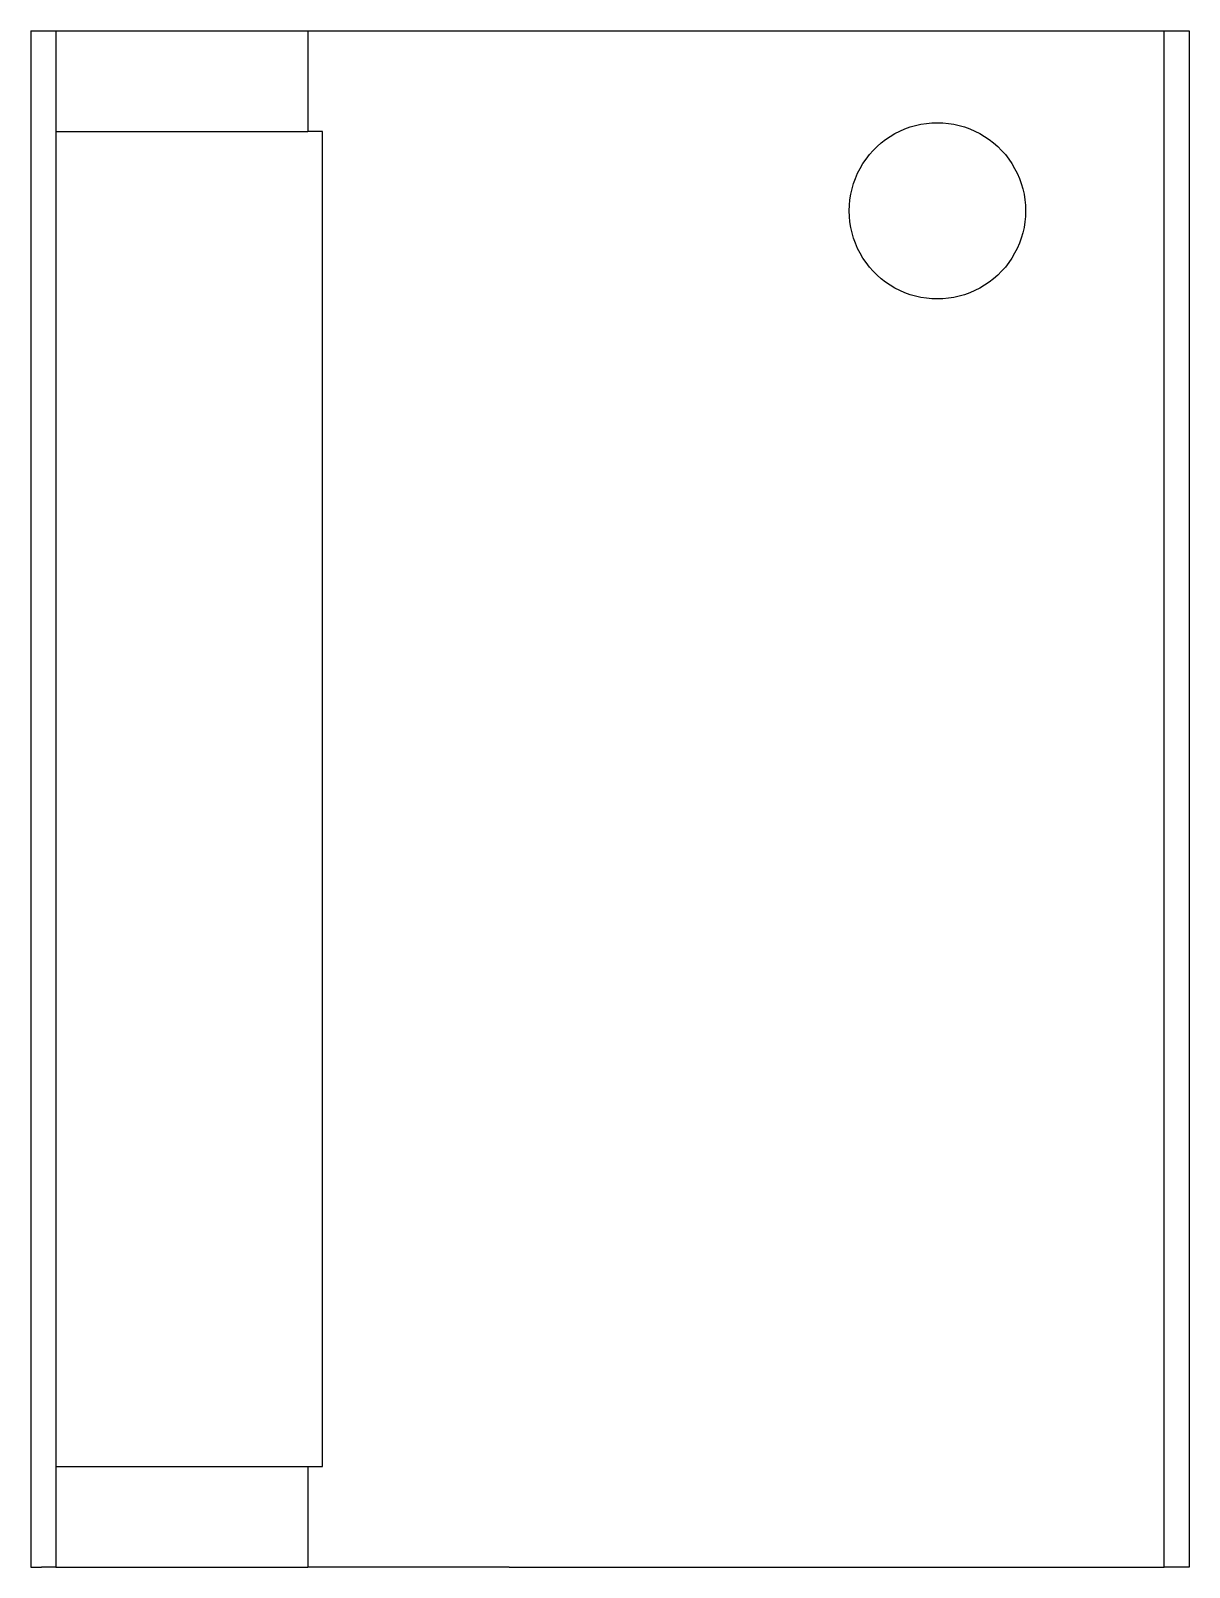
# Model space of a CAD drawing. Header units: metres. Extents: x -46 to 0, y 0 to 61.
import ezdxf

# ---------------------------------------------------------------- set-up
doc = ezdxf.new("R2010")
doc.units = ezdxf.units.M

msp = doc.modelspace()

# ---------------------------------------------------------------- linework, layer by layer
for points in [[(-46, 61), (-46, 59.78), (-46, 58.56), (-46, 57.34), (-46, 56.12), (-46, 54.9), (-46, 53.68), (-46, 52.46), (-46, 51.24), (-46, 50.02), (-46, 48.8), (-46, 47.58), (-46, 46.36), (-46, 45.14), (-46, 43.92), (-46, 42.7), (-46, 41.48), (-46, 40.26), (-46, 39.04), (-46, 37.82), (-46, 36.6), (-46, 35.38), (-46, 34.16), (-46, 32.94), (-46, 31.72), (-46, 30.5), (-46, 29.28), (-46, 28.06), (-46, 26.84), (-46, 25.62), (-46, 24.4), (-46, 23.18), (-46, 21.96), (-46, 20.74), (-46, 19.52), (-46, 18.3), (-46, 17.08), (-46, 15.86), (-46, 14.64), (-46, 13.42), (-46, 12.2), (-46, 10.98), (-46, 9.76), (-46, 8.54), (-46, 7.32), (-46, 6.1), (-46, 4.88), (-46, 3.66), (-46, 2.44), (-46, 1.22), (-46, 0)], [(-46, 61), (-45.999, 61), (-45.999, 61), (-45.998, 61), (-45.997, 61), (-45.995, 61), (-45.993, 61), (-45.991, 61), (-45.988, 61), (-45.985, 61), (-45.982, 61), (-45.979, 61), (-45.975, 61), (-45.97, 61), (-45.966, 61), (-45.961, 61), (-45.955, 61), (-45.95, 61), (-45.944, 61), (-45.937, 61), (-45.93, 61), (-45.923, 61), (-45.916, 61), (-45.908, 61), (-45.9, 61), (-45.892, 61), (-45.883, 61), (-45.873, 61), (-45.864, 61), (-45.854, 61), (-45.844, 61), (-45.834, 61), (-45.823, 61), (-45.812, 61), (-45.8, 61), (-45.788, 61), (-45.776, 61), (-45.764, 61), (-45.751, 61), (-45.738, 61), (-45.724, 61), (-45.71, 61), (-45.696, 61), (-45.682, 61), (-45.667, 61), (-45.652, 61), (-45.636, 61), (-45.621, 61), (-45.604, 61), (-45.588, 61), (-45.571, 61)], [(-45.571, 61), (-45.55, 61), (-45.528, 61), (-45.506, 61), (-45.485, 61), (-45.465, 61), (-45.444, 61), (-45.424, 61), (-45.405, 61), (-45.386, 61), (-45.368, 61), (-45.35, 61), (-45.332, 61), (-45.315, 61), (-45.298, 61), (-45.282, 61), (-45.267, 61), (-45.251, 61), (-45.236, 61), (-45.222, 61), (-45.208, 61), (-45.194, 61), (-45.181, 61), (-45.169, 61), (-45.156, 61), (-45.144, 61), (-45.133, 61), (-45.123, 61), (-45.112, 61), (-45.102, 61), (-45.093, 61), (-45.084, 61), (-45.075, 61), (-45.067, 61), (-45.06, 61), (-45.052, 61), (-45.046, 61), (-45.04, 61), (-45.034, 61), (-45.028, 61), (-45.024, 61), (-45.019, 61), (-45.015, 61), (-45.011, 61), (-45.009, 61), (-45.006, 61), (-45.004, 61), (-45.002, 61), (-45.002, 61), (-45.001, 61), (-45, 61)], [(-45, 61), (-45, 60.92), (-45, 60.84), (-45, 60.76), (-45, 60.68), (-45, 60.6), (-45, 60.52), (-45, 60.44), (-45, 60.36), (-45, 60.28), (-45, 60.2), (-45, 60.12), (-45, 60.04), (-45, 59.96), (-45, 59.88), (-45, 59.8), (-45, 59.72), (-45, 59.64), (-45, 59.56), (-45, 59.48), (-45, 59.4), (-45, 59.32), (-45, 59.24), (-45, 59.16), (-45, 59.08), (-45, 59), (-45, 58.92), (-45, 58.84), (-45, 58.76), (-45, 58.68), (-45, 58.6), (-45, 58.52), (-45, 58.44), (-45, 58.36), (-45, 58.28), (-45, 58.2), (-45, 58.12), (-45, 58.04), (-45, 57.96), (-45, 57.88), (-45, 57.8), (-45, 57.72), (-45, 57.64), (-45, 57.56), (-45, 57.48), (-45, 57.4), (-45, 57.32), (-45, 57.24), (-45, 57.16), (-45, 57.08), (-45, 57)], [(-45, 61), (-44.965, 61), (-44.93, 61), (-44.895, 61), (-44.83, 61), (-44.727, 61), (-44.623, 61), (-44.52, 61), (-44.362, 61), (-44.195, 61), (-44.028, 61), (-43.846, 61), (-43.624, 61), (-43.402, 61), (-43.181, 61), (-42.928, 61), (-42.662, 61), (-42.397, 61), (-42.127, 61), (-41.831, 61), (-41.535, 61), (-41.239, 61), (-40.935, 61), (-40.623, 61), (-40.312, 61), (-40, 61), (-39.688, 61), (-39.377, 61), (-39.065, 61), (-38.761, 61), (-38.465, 61), (-38.169, 61), (-37.873, 61), (-37.603, 61), (-37.338, 61), (-37.072, 61), (-36.819, 61), (-36.598, 61), (-36.376, 61), (-36.154, 61), (-35.972, 61), (-35.805, 61), (-35.638, 61), (-35.48, 61), (-35.377, 61), (-35.273, 61), (-35.17, 61), (-35.105, 61), (-35.07, 61), (-35.035, 61), (-35, 61)], [(-35, 61), (-35, 60.92), (-35, 60.84), (-35, 60.76), (-35, 60.68), (-35, 60.6), (-35, 60.52), (-35, 60.44), (-35, 60.36), (-35, 60.28), (-35, 60.2), (-35, 60.12), (-35, 60.04), (-35, 59.96), (-35, 59.88), (-35, 59.8), (-35, 59.72), (-35, 59.64), (-35, 59.56), (-35, 59.48), (-35, 59.4), (-35, 59.32), (-35, 59.24), (-35, 59.16), (-35, 59.08), (-35, 59), (-35, 58.92), (-35, 58.84), (-35, 58.76), (-35, 58.68), (-35, 58.6), (-35, 58.52), (-35, 58.44), (-35, 58.36), (-35, 58.28), (-35, 58.2), (-35, 58.12), (-35, 58.04), (-35, 57.96), (-35, 57.88), (-35, 57.8), (-35, 57.72), (-35, 57.64), (-35, 57.56), (-35, 57.48), (-35, 57.4), (-35, 57.32), (-35, 57.24), (-35, 57.16), (-35, 57.08), (-35, 57)], [(-35, 61), (-34.986, 61), (-34.972, 61), (-34.958, 61), (-34.932, 61), (-34.89, 61), (-34.848, 61), (-34.805, 61), (-34.74, 61), (-34.67, 61), (-34.601, 61), (-34.524, 61), (-34.427, 61), (-34.331, 61), (-34.235, 61), (-34.121, 61), (-33.999, 61), (-33.878, 61), (-33.753, 61), (-33.608, 61), (-33.462, 61), (-33.317, 61), (-33.159, 61), (-32.992, 61), (-32.824, 61), (-32.657, 61), (-32.47, 61), (-32.282, 61), (-32.095, 61), (-31.9, 61), (-31.695, 61), (-31.49, 61), (-31.286, 61), (-31.068, 61), (-30.848, 61), (-30.628, 61), (-30.405, 61), (-30.173, 61), (-29.941, 61), (-29.709, 61), (-29.47, 61), (-29.228, 61), (-28.987, 61), (-28.745, 61), (-28.497, 61), (-28.249, 61), (-28.002, 61), (-27.752, 61), (-27.502, 61), (-27.251, 61), (-27, 61)], [(-27, 61), (-26.48, 61), (-25.96, 61), (-25.44, 61), (-24.92, 61), (-24.4, 61), (-23.88, 61), (-23.36, 61), (-22.84, 61), (-22.32, 61), (-21.8, 61), (-21.28, 61), (-20.76, 61), (-20.24, 61), (-19.72, 61), (-19.2, 61), (-18.68, 61), (-18.16, 61), (-17.64, 61), (-17.12, 61), (-16.6, 61), (-16.08, 61), (-15.56, 61), (-15.04, 61), (-14.52, 61), (-14, 61), (-13.48, 61), (-12.96, 61), (-12.44, 61), (-11.92, 61), (-11.4, 61), (-10.88, 61), (-10.36, 61), (-9.84, 61), (-9.32, 61), (-8.8, 61), (-8.28, 61), (-7.76, 61), (-7.24, 61), (-6.72, 61), (-6.2, 61), (-5.68, 61), (-5.16, 61), (-4.64, 61), (-4.12, 61), (-3.6, 61), (-3.08, 61), (-2.56, 61), (-2.04, 61), (-1.52, 61), (-1, 61)], [(-1, 0), (-1, 1.22), (-1, 2.44), (-1, 3.66), (-1, 4.88), (-1, 6.1), (-1, 7.32), (-1, 8.54), (-1, 9.76), (-1, 10.98), (-1, 12.2), (-1, 13.42), (-1, 14.64), (-1, 15.86), (-1, 17.08), (-1, 18.3), (-1, 19.52), (-1, 20.74), (-1, 21.96), (-1, 23.18), (-1, 24.4), (-1, 25.62), (-1, 26.84), (-1, 28.06), (-1, 29.28), (-1, 30.5), (-1, 31.72), (-1, 32.94), (-1, 34.16), (-1, 35.38), (-1, 36.6), (-1, 37.82), (-1, 39.04), (-1, 40.26), (-1, 41.48), (-1, 42.7), (-1, 43.92), (-1, 45.14), (-1, 46.36), (-1, 47.58), (-1, 48.8), (-1, 50.02), (-1, 51.24), (-1, 52.46), (-1, 53.68), (-1, 54.9), (-1, 56.12), (-1, 57.34), (-1, 58.56), (-1, 59.78), (-1, 61)], [(-1, 61), (-0.98, 61), (-0.96, 61), (-0.94, 61), (-0.92, 61), (-0.9, 61), (-0.88, 61), (-0.86, 61), (-0.84, 61), (-0.82, 61), (-0.8, 61), (-0.78, 61), (-0.76, 61), (-0.74, 61), (-0.72, 61), (-0.7, 61), (-0.68, 61), (-0.66, 61), (-0.64, 61), (-0.62, 61), (-0.6, 61), (-0.58, 61), (-0.56, 61), (-0.54, 61), (-0.52, 61), (-0.5, 61), (-0.48, 61), (-0.46, 61), (-0.44, 61), (-0.42, 61), (-0.4, 61), (-0.38, 61), (-0.36, 61), (-0.34, 61), (-0.32, 61), (-0.3, 61), (-0.28, 61), (-0.26, 61), (-0.24, 61), (-0.22, 61), (-0.2, 61), (-0.18, 61), (-0.16, 61), (-0.14, 61), (-0.12, 61), (-0.1, 61), (-0.08, 61), (-0.06, 61), (-0.04, 61), (-0.02, 61), (0, 61)], [(0, 61), (0, 59.78), (0, 58.56), (0, 57.34), (0, 56.12), (0, 54.9), (0, 53.68), (0, 52.46), (0, 51.24), (0, 50.02), (0, 48.8), (0, 47.58), (0, 46.36), (0, 45.14), (0, 43.92), (0, 42.7), (0, 41.48), (0, 40.26), (0, 39.04), (0, 37.82), (0, 36.6), (0, 35.38), (0, 34.16), (0, 32.94), (0, 31.72), (0, 30.5), (0, 29.28), (0, 28.06), (0, 26.84), (0, 25.62), (0, 24.4), (0, 23.18), (0, 21.96), (0, 20.74), (0, 19.52), (0, 18.3), (0, 17.08), (0, 15.86), (0, 14.64), (0, 13.42), (0, 12.2), (0, 10.98), (0, 9.76), (0, 8.54), (0, 7.32), (0, 6.1), (0, 4.88), (0, 3.66), (0, 2.44), (0, 1.22), (0, 0)], [(-13.5, 53.85), (-13.493, 54.07), (-13.472, 54.289), (-13.438, 54.506), (-13.39, 54.72), (-13.329, 54.932), (-13.254, 55.138), (-13.167, 55.34), (-13.067, 55.536), (-12.955, 55.725), (-12.832, 55.907), (-12.697, 56.081), (-12.551, 56.246), (-12.396, 56.401), (-12.231, 56.547), (-12.057, 56.682), (-11.875, 56.805), (-11.686, 56.917), (-11.49, 57.017), (-11.288, 57.104), (-11.082, 57.179), (-10.87, 57.24), (-10.656, 57.288), (-10.439, 57.322), (-10.22, 57.343), (-10, 57.35), (-9.78, 57.343), (-9.561, 57.322), (-9.344, 57.288), (-9.13, 57.24), (-8.918, 57.179), (-8.712, 57.104), (-8.51, 57.017), (-8.314, 56.917), (-8.125, 56.805), (-7.943, 56.682), (-7.769, 56.547), (-7.604, 56.401), (-7.449, 56.246), (-7.303, 56.081), (-7.168, 55.907), (-7.045, 55.725), (-6.933, 55.536), (-6.833, 55.34), (-6.746, 55.138), (-6.671, 54.932), (-6.61, 54.72), (-6.562, 54.506), (-6.528, 54.289), (-6.507, 54.07), (-6.5, 53.85)], [(-45, 57), (-45, 55.94), (-45, 54.88), (-45, 53.82), (-45, 52.76), (-45, 51.7), (-45, 50.64), (-45, 49.58), (-45, 48.52), (-45, 47.46), (-45, 46.4), (-45, 45.34), (-45, 44.28), (-45, 43.22), (-45, 42.16), (-45, 41.1), (-45, 40.04), (-45, 38.98), (-45, 37.92), (-45, 36.86), (-45, 35.8), (-45, 34.74), (-45, 33.68), (-45, 32.62), (-45, 31.56), (-45, 30.5), (-45, 29.44), (-45, 28.38), (-45, 27.32), (-45, 26.26), (-45, 25.2), (-45, 24.14), (-45, 23.08), (-45, 22.02), (-45, 20.96), (-45, 19.9), (-45, 18.84), (-45, 17.78), (-45, 16.72), (-45, 15.66), (-45, 14.6), (-45, 13.54), (-45, 12.48), (-45, 11.42), (-45, 10.36), (-45, 9.3), (-45, 8.24), (-45, 7.18), (-45, 6.12), (-45, 5.06), (-45, 4)], [(-45, 57), (-44.965, 57), (-44.93, 57), (-44.895, 57), (-44.83, 57), (-44.727, 57), (-44.623, 57), (-44.52, 57), (-44.362, 57), (-44.195, 57), (-44.028, 57), (-43.846, 57), (-43.624, 57), (-43.402, 57), (-43.181, 57), (-42.928, 57), (-42.662, 57), (-42.397, 57), (-42.127, 57), (-41.831, 57), (-41.535, 57), (-41.239, 57), (-40.935, 57), (-40.623, 57), (-40.312, 57), (-40, 57), (-39.688, 57), (-39.377, 57), (-39.065, 57), (-38.761, 57), (-38.465, 57), (-38.169, 57), (-37.873, 57), (-37.603, 57), (-37.338, 57), (-37.072, 57), (-36.819, 57), (-36.598, 57), (-36.376, 57), (-36.154, 57), (-35.972, 57), (-35.805, 57), (-35.638, 57), (-35.48, 57), (-35.377, 57), (-35.273, 57), (-35.17, 57), (-35.105, 57), (-35.07, 57), (-35.035, 57), (-35, 57)], [(-34.416, 57), (-34.438, 57), (-34.461, 57), (-34.483, 57), (-34.505, 57), (-34.525, 57), (-34.546, 57), (-34.567, 57), (-34.586, 57), (-34.605, 57), (-34.624, 57), (-34.643, 57), (-34.66, 57), (-34.678, 57), (-34.695, 57), (-34.712, 57), (-34.728, 57), (-34.743, 57), (-34.759, 57), (-34.773, 57), (-34.787, 57), (-34.802, 57), (-34.815, 57), (-34.828, 57), (-34.84, 57), (-34.853, 57), (-34.864, 57), (-34.875, 57), (-34.885, 57), (-34.896, 57), (-34.905, 57), (-34.914, 57), (-34.923, 57), (-34.931, 57), (-34.939, 57), (-34.946, 57), (-34.953, 57), (-34.959, 57), (-34.965, 57), (-34.971, 57), (-34.976, 57), (-34.98, 57), (-34.984, 57), (-34.988, 57), (-34.991, 57), (-34.993, 57), (-34.996, 57), (-34.997, 57), (-34.998, 57), (-34.999, 57), (-35, 57)], [(-34.416, 4), (-34.416, 5.06), (-34.416, 6.12), (-34.416, 7.18), (-34.416, 8.24), (-34.416, 9.3), (-34.416, 10.36), (-34.416, 11.42), (-34.416, 12.48), (-34.416, 13.54), (-34.416, 14.6), (-34.416, 15.66), (-34.416, 16.72), (-34.416, 17.78), (-34.416, 18.84), (-34.416, 19.9), (-34.416, 20.96), (-34.416, 22.02), (-34.416, 23.08), (-34.416, 24.14), (-34.416, 25.2), (-34.416, 26.26), (-34.416, 27.32), (-34.416, 28.38), (-34.416, 29.44), (-34.416, 30.5), (-34.416, 31.56), (-34.416, 32.62), (-34.416, 33.68), (-34.416, 34.74), (-34.416, 35.8), (-34.416, 36.86), (-34.416, 37.92), (-34.416, 38.98), (-34.416, 40.04), (-34.416, 41.1), (-34.416, 42.16), (-34.416, 43.22), (-34.416, 44.28), (-34.416, 45.34), (-34.416, 46.4), (-34.416, 47.46), (-34.416, 48.52), (-34.416, 49.58), (-34.416, 50.64), (-34.416, 51.7), (-34.416, 52.76), (-34.416, 53.82), (-34.416, 54.88), (-34.416, 55.94), (-34.416, 57)], [(-6.5, 53.85), (-6.507, 53.63), (-6.528, 53.411), (-6.562, 53.194), (-6.61, 52.98), (-6.671, 52.768), (-6.746, 52.562), (-6.833, 52.36), (-6.933, 52.164), (-7.045, 51.975), (-7.168, 51.793), (-7.303, 51.619), (-7.449, 51.454), (-7.604, 51.299), (-7.769, 51.153), (-7.943, 51.018), (-8.125, 50.895), (-8.314, 50.783), (-8.51, 50.683), (-8.712, 50.596), (-8.918, 50.521), (-9.13, 50.46), (-9.344, 50.412), (-9.561, 50.378), (-9.78, 50.357), (-10, 50.35), (-10.22, 50.357), (-10.439, 50.378), (-10.656, 50.412), (-10.87, 50.46), (-11.082, 50.521), (-11.288, 50.596), (-11.49, 50.683), (-11.686, 50.783), (-11.875, 50.895), (-12.057, 51.018), (-12.231, 51.153), (-12.396, 51.299), (-12.551, 51.454), (-12.697, 51.619), (-12.832, 51.793), (-12.955, 51.975), (-13.067, 52.164), (-13.167, 52.36), (-13.254, 52.562), (-13.329, 52.768), (-13.39, 52.98), (-13.438, 53.194), (-13.472, 53.411), (-13.493, 53.63), (-13.5, 53.85)], [(-45, 4), (-45, 3.92), (-45, 3.84), (-45, 3.76), (-45, 3.68), (-45, 3.6), (-45, 3.52), (-45, 3.44), (-45, 3.36), (-45, 3.28), (-45, 3.2), (-45, 3.12), (-45, 3.04), (-45, 2.96), (-45, 2.88), (-45, 2.8), (-45, 2.72), (-45, 2.64), (-45, 2.56), (-45, 2.48), (-45, 2.4), (-45, 2.32), (-45, 2.24), (-45, 2.16), (-45, 2.08), (-45, 2), (-45, 1.92), (-45, 1.84), (-45, 1.76), (-45, 1.68), (-45, 1.6), (-45, 1.52), (-45, 1.44), (-45, 1.36), (-45, 1.28), (-45, 1.2), (-45, 1.12), (-45, 1.04), (-45, 0.96), (-45, 0.88), (-45, 0.8), (-45, 0.72), (-45, 0.64), (-45, 0.56), (-45, 0.48), (-45, 0.4), (-45, 0.32), (-45, 0.24), (-45, 0.16), (-45, 0.08), (-45, 0)], [(-45, 4), (-44.965, 4), (-44.93, 4), (-44.895, 4), (-44.83, 4), (-44.727, 4), (-44.623, 4), (-44.52, 4), (-44.362, 4), (-44.195, 4), (-44.028, 4), (-43.846, 4), (-43.624, 4), (-43.402, 4), (-43.181, 4), (-42.928, 4), (-42.662, 4), (-42.397, 4), (-42.127, 4), (-41.831, 4), (-41.535, 4), (-41.239, 4), (-40.935, 4), (-40.623, 4), (-40.312, 4), (-40, 4), (-39.688, 4), (-39.377, 4), (-39.065, 4), (-38.761, 4), (-38.465, 4), (-38.169, 4), (-37.873, 4), (-37.603, 4), (-37.338, 4), (-37.072, 4), (-36.819, 4), (-36.598, 4), (-36.376, 4), (-36.154, 4), (-35.972, 4), (-35.805, 4), (-35.638, 4), (-35.48, 4), (-35.377, 4), (-35.273, 4), (-35.17, 4), (-35.105, 4), (-35.07, 4), (-35.035, 4), (-35, 4)], [(-35, 4), (-35, 3.92), (-35, 3.84), (-35, 3.76), (-35, 3.68), (-35, 3.6), (-35, 3.52), (-35, 3.44), (-35, 3.36), (-35, 3.28), (-35, 3.2), (-35, 3.12), (-35, 3.04), (-35, 2.96), (-35, 2.88), (-35, 2.8), (-35, 2.72), (-35, 2.64), (-35, 2.56), (-35, 2.48), (-35, 2.4), (-35, 2.32), (-35, 2.24), (-35, 2.16), (-35, 2.08), (-35, 2), (-35, 1.92), (-35, 1.84), (-35, 1.76), (-35, 1.68), (-35, 1.6), (-35, 1.52), (-35, 1.44), (-35, 1.36), (-35, 1.28), (-35, 1.2), (-35, 1.12), (-35, 1.04), (-35, 0.96), (-35, 0.88), (-35, 0.8), (-35, 0.72), (-35, 0.64), (-35, 0.56), (-35, 0.48), (-35, 0.4), (-35, 0.32), (-35, 0.24), (-35, 0.16), (-35, 0.08), (-35, 0)], [(-35, 4), (-34.999, 4), (-34.998, 4), (-34.997, 4), (-34.996, 4), (-34.993, 4), (-34.991, 4), (-34.988, 4), (-34.984, 4), (-34.98, 4), (-34.976, 4), (-34.971, 4), (-34.965, 4), (-34.959, 4), (-34.953, 4), (-34.946, 4), (-34.939, 4), (-34.931, 4), (-34.923, 4), (-34.914, 4), (-34.905, 4), (-34.896, 4), (-34.885, 4), (-34.875, 4), (-34.864, 4), (-34.853, 4), (-34.84, 4), (-34.828, 4), (-34.815, 4), (-34.802, 4), (-34.787, 4), (-34.773, 4), (-34.759, 4), (-34.743, 4), (-34.728, 4), (-34.712, 4), (-34.695, 4), (-34.678, 4), (-34.66, 4), (-34.643, 4), (-34.624, 4), (-34.605, 4), (-34.586, 4), (-34.567, 4), (-34.546, 4), (-34.525, 4), (-34.505, 4), (-34.483, 4), (-34.461, 4), (-34.438, 4), (-34.416, 4)], [(-46, 0), (-45.999, 0), (-45.999, 0), (-45.998, 0), (-45.997, 0), (-45.995, 0), (-45.993, 0), (-45.991, 0), (-45.988, 0), (-45.985, 0), (-45.982, 0), (-45.979, 0), (-45.975, 0), (-45.97, 0), (-45.966, 0), (-45.961, 0), (-45.955, 0), (-45.95, 0), (-45.944, 0), (-45.937, 0), (-45.93, 0), (-45.923, 0), (-45.916, 0), (-45.908, 0), (-45.9, 0), (-45.892, 0), (-45.883, 0), (-45.873, 0), (-45.864, 0), (-45.854, 0), (-45.844, 0), (-45.834, 0), (-45.823, 0), (-45.812, 0), (-45.8, 0), (-45.788, 0), (-45.776, 0), (-45.764, 0), (-45.751, 0), (-45.738, 0), (-45.724, 0), (-45.71, 0), (-45.696, 0), (-45.682, 0), (-45.667, 0), (-45.652, 0), (-45.636, 0), (-45.621, 0), (-45.604, 0), (-45.588, 0), (-45.571, 0)], [(-45, 0), (-45.001, 0), (-45.002, 0), (-45.002, 0), (-45.004, 0), (-45.006, 0), (-45.009, 0), (-45.011, 0), (-45.015, 0), (-45.019, 0), (-45.024, 0), (-45.028, 0), (-45.034, 0), (-45.04, 0), (-45.046, 0), (-45.052, 0), (-45.06, 0), (-45.067, 0), (-45.075, 0), (-45.084, 0), (-45.093, 0), (-45.102, 0), (-45.112, 0), (-45.123, 0), (-45.133, 0), (-45.144, 0), (-45.156, 0), (-45.169, 0), (-45.181, 0), (-45.194, 0), (-45.208, 0), (-45.222, 0), (-45.236, 0), (-45.251, 0), (-45.267, 0), (-45.282, 0), (-45.298, 0), (-45.315, 0), (-45.332, 0), (-45.35, 0), (-45.368, 0), (-45.386, 0), (-45.405, 0), (-45.424, 0), (-45.444, 0), (-45.465, 0), (-45.485, 0), (-45.506, 0), (-45.528, 0), (-45.55, 0), (-45.571, 0)], [(-45, 0), (-44.965, 0), (-44.93, 0), (-44.895, 0), (-44.83, 0), (-44.727, 0), (-44.623, 0), (-44.52, 0), (-44.362, 0), (-44.195, 0), (-44.028, 0), (-43.846, 0), (-43.624, 0), (-43.402, 0), (-43.181, 0), (-42.928, 0), (-42.662, 0), (-42.397, 0), (-42.127, 0), (-41.831, 0), (-41.535, 0), (-41.239, 0), (-40.935, 0), (-40.623, 0), (-40.312, 0), (-40, 0), (-39.688, 0), (-39.377, 0), (-39.065, 0), (-38.761, 0), (-38.465, 0), (-38.169, 0), (-37.873, 0), (-37.603, 0), (-37.338, 0), (-37.072, 0), (-36.819, 0), (-36.598, 0), (-36.376, 0), (-36.154, 0), (-35.972, 0), (-35.805, 0), (-35.638, 0), (-35.48, 0), (-35.377, 0), (-35.273, 0), (-35.17, 0), (-35.105, 0), (-35.07, 0), (-35.035, 0), (-35, 0)], [(-27, 0), (-27.251, 0), (-27.502, 0), (-27.752, 0), (-28.002, 0), (-28.249, 0), (-28.497, 0), (-28.745, 0), (-28.987, 0), (-29.228, 0), (-29.47, 0), (-29.709, 0), (-29.941, 0), (-30.173, 0), (-30.405, 0), (-30.628, 0), (-30.848, 0), (-31.068, 0), (-31.286, 0), (-31.49, 0), (-31.695, 0), (-31.9, 0), (-32.095, 0), (-32.282, 0), (-32.47, 0), (-32.657, 0), (-32.824, 0), (-32.992, 0), (-33.159, 0), (-33.317, 0), (-33.462, 0), (-33.608, 0), (-33.753, 0), (-33.878, 0), (-33.999, 0), (-34.121, 0), (-34.235, 0), (-34.331, 0), (-34.427, 0), (-34.524, 0), (-34.601, 0), (-34.67, 0), (-34.74, 0), (-34.805, 0), (-34.848, 0), (-34.89, 0), (-34.932, 0), (-34.958, 0), (-34.972, 0), (-34.986, 0), (-35, 0)], [(-27, 0), (-26.48, 0), (-25.96, 0), (-25.44, 0), (-24.92, 0), (-24.4, 0), (-23.88, 0), (-23.36, 0), (-22.84, 0), (-22.32, 0), (-21.8, 0), (-21.28, 0), (-20.76, 0), (-20.24, 0), (-19.72, 0), (-19.2, 0), (-18.68, 0), (-18.16, 0), (-17.64, 0), (-17.12, 0), (-16.6, 0), (-16.08, 0), (-15.56, 0), (-15.04, 0), (-14.52, 0), (-14, 0), (-13.48, 0), (-12.96, 0), (-12.44, 0), (-11.92, 0), (-11.4, 0), (-10.88, 0), (-10.36, 0), (-9.84, 0), (-9.32, 0), (-8.8, 0), (-8.28, 0), (-7.76, 0), (-7.24, 0), (-6.72, 0), (-6.2, 0), (-5.68, 0), (-5.16, 0), (-4.64, 0), (-4.12, 0), (-3.6, 0), (-3.08, 0), (-2.56, 0), (-2.04, 0), (-1.52, 0), (-1, 0)], [(0, 0), (-0.02, 0), (-0.04, 0), (-0.06, 0), (-0.08, 0), (-0.1, 0), (-0.12, 0), (-0.14, 0), (-0.16, 0), (-0.18, 0), (-0.2, 0), (-0.22, 0), (-0.24, 0), (-0.26, 0), (-0.28, 0), (-0.3, 0), (-0.32, 0), (-0.34, 0), (-0.36, 0), (-0.38, 0), (-0.4, 0), (-0.42, 0), (-0.44, 0), (-0.46, 0), (-0.48, 0), (-0.5, 0), (-0.52, 0), (-0.54, 0), (-0.56, 0), (-0.58, 0), (-0.6, 0), (-0.62, 0), (-0.64, 0), (-0.66, 0), (-0.68, 0), (-0.7, 0), (-0.72, 0), (-0.74, 0), (-0.76, 0), (-0.78, 0), (-0.8, 0), (-0.82, 0), (-0.84, 0), (-0.86, 0), (-0.88, 0), (-0.9, 0), (-0.92, 0), (-0.94, 0), (-0.96, 0), (-0.98, 0), (-1, 0)]]:
    msp.add_lwpolyline(points)

doc.saveas('drawing.dxf')
